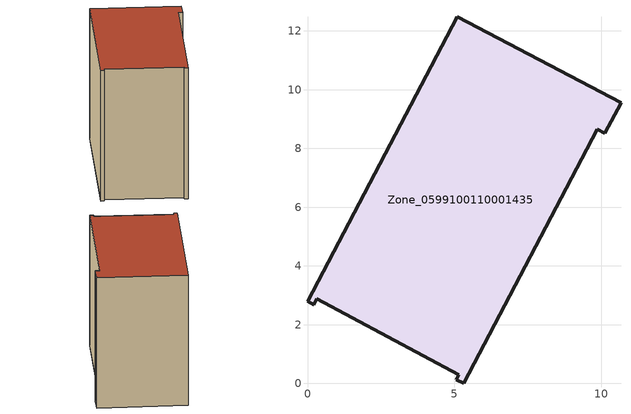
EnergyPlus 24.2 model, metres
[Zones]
Zone_0599100110001435
 floor ground (C_G): 9.86,8.66 5.32,0 5.06,0.13 5.15,0.29 0.32,2.89 0.21,2.68 0,2.79 5.1,12.49 10.67,9.56 10.12,8.52 z0
 wall outside (C_F): 5.1,12.49 0,2.79 0.21,2.68 0.32,2.89 5.15,0.29 5.06,0.13 5.32,0 9.86,8.66 10.12,8.52 10.67,9.56 5.1,12.49 z0:9.68
 roof outside (C_R): 5.32,0 9.86,8.66 10.12,8.52 10.67,9.56 5.1,12.49 0,2.79 0.21,2.68 0.32,2.89 5.15,0.29 5.06,0.13 z9.68
[BUILDING]
Pand.0599100110001435: North Axis=0; Terrain=City; Loads Convergence Tolerance Value=0.04; Temperature Convergence Tolerance Value=0.4; Solar Distribution=FullExterior; Maximum Number of Warmup Days=25; Minimum Number of Warmup Days=1
[Site:Location]
Rotterdam.The.Hague.AP_ZH_NLD Design_Conditions: Latitude=51.96; Longitude=4.45; Time Zone=1; Elevation=-4.5
[SITE:GROUNDTEMPERATURE:BUILDINGSURFACE]
18, 18, 18, 18, 18, 18, 18, 18, 18, 18, 18, 18
[MATERIAL] Thermal Absorptance=0.9; Solar Absorptance=0.7; Visible Absorptance=0.7
Name | Roughness | Thickness | Conductivity | Density | Specific Heat
G.TI.2015-2018 | MediumSmooth | 0.15 | 0.0428571 | 540 | 1210
F.TI.2015-2018 | Rough | 0.3 | 0.0666667 | 1920 | 840
R.TI.2015-2018 | MediumRough | 0.2 | 0.0333333 | 1500 | 1000
[CONSTRUCTION]
C_G: G.TI.2015-2018
C_F: F.TI.2015-2018
C_R: R.TI.2015-2018
[ZONE]
Zone_0599100110001435: Type=1; Multiplier=1; Ceiling Height=Autocalculate; Volume=Autocalculate; Floor Area=autocalculate; Part of Total Floor Area=Yes
[ZONEINFILTRATION:DESIGNFLOWRATE]
Infil_Zone_0599100110001435: Zone or ZoneList or Space or SpaceList=Zone_0599100110001435; Schedule=AlwaysOn; Design Flow Rate Calculation Method=Flow/Area; Flow Rate per Floor Area=0.0015; Constant Term Coefficient=1; Temperature Term Coefficient=0; Velocity Term Coefficient=0; Velocity Squared Term Coefficient=0
[HVACTEMPLATE:ZONE:IDEALLOADSAIRSYSTEM]
Zone_0599100110001435: Maximum Heating Supply Air Temperature=50; Minimum Cooling Supply Air Temperature=13; Maximum Heating Supply Air Humidity Ratio=0.0156; Minimum Cooling Supply Air Humidity Ratio=0.0077; Heating Limit=NoLimit; Cooling Limit=NoLimit; Dehumidification Control Type=ConstantSensibleHeatRatio; Cooling Sensible Heat Ratio=0.7; Dehumidification Setpoint=60; Humidification Control Type=None; Humidification Setpoint=30; Outdoor Air Method=None; Outdoor Air Flow Rate per Person=0.00944; Outdoor Air Flow Rate per Zone Floor Area=0; Outdoor Air Flow Rate per Zone=0; Demand Controlled Ventilation Type=None; Outdoor Air Economizer Type=NoEconomizer; Heat Recovery Type=None; Sensible Heat Recovery Effectiveness=0.7; Latent Heat Recovery Effectiveness=0.65
[ZONECONTROL:THERMOSTAT]
ThermostatControl_Zone_0599100110001435: Zone or ZoneList=Zone_0599100110001435; Control Type Schedule=DualSetpointControlType; Control 1=Thermostat_Zone_0599100110001435; Temperature Difference Between Cutout And Setpoint=0
[THERMOSTATSETPOINT:DUALSETPOINT]
Thermostat_Zone_0599100110001435: Heating Setpoint Temperature Schedule=HeatingSetpoint_Zone_0599100110001435; Cooling Setpoint Temperature Schedule=CoolingSetpoint_Zone_0599100110001435
[SCHEDULE:COMPACT]
HeatingSetpoint_Zone_0599100110001435: Through: 12/31, For: AllDays, Until: 24:00, 21
CoolingSetpoint_Zone_0599100110001435: Through: 12/31, For: AllDays, Until: 24:00, 24
DualSetpointControlType: Through: 12/31, For: AllDays, Until: 24:00, 4
AlwaysOn: Through: 12/31, For: AllDays, Until: 24:00, 1
